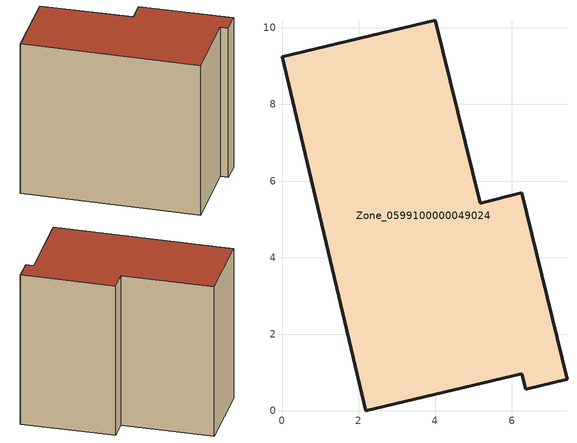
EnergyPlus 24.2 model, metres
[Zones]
Zone_0599100000049024
 floor ground (C_G): 5.17,5.41 6.26,5.69 7.44,0.82 6.36,0.56 6.26,0.97 2.19,0 0,9.25 4,10.2 z0
 wall outside (C_F): 6.26,5.69 5.17,5.41 4,10.2 0,9.25 2.19,0 6.26,0.97 6.36,0.56 7.44,0.82 6.26,5.69 z0:8.74
 roof outside (C_R): 5.17,5.41 4,10.2 0,9.25 2.19,0 6.26,0.97 6.36,0.56 7.44,0.82 6.26,5.69 z8.74
[BUILDING]
Pand.0599100000049024: North Axis=0; Terrain=City; Loads Convergence Tolerance Value=0.04; Temperature Convergence Tolerance Value=0.4; Solar Distribution=FullExterior; Maximum Number of Warmup Days=25; Minimum Number of Warmup Days=1
[Site:Location]
Rotterdam.The.Hague.AP_ZH_NLD Design_Conditions: Latitude=51.96; Longitude=4.45; Time Zone=1; Elevation=-4.5
[SITE:GROUNDTEMPERATURE:BUILDINGSURFACE]
18, 18, 18, 18, 18, 18, 18, 18, 18, 18, 18, 18
[MATERIAL] Thermal Absorptance=0.9; Solar Absorptance=0.7; Visible Absorptance=0.7
Name | Roughness | Thickness | Conductivity | Density | Specific Heat
G.TC.1992-2005 | MediumSmooth | 0.15 | 0.06 | 540 | 1210
F.TC.1992-2005 | Rough | 0.3 | 0.12 | 1920 | 840
R.TC.1992-2005 | MediumRough | 0.2 | 0.08 | 1500 | 1000
[CONSTRUCTION]
C_G: G.TC.1992-2005
C_F: F.TC.1992-2005
C_R: R.TC.1992-2005
[ZONE]
Zone_0599100000049024: Type=1; Multiplier=1; Ceiling Height=Autocalculate; Volume=Autocalculate; Floor Area=autocalculate; Part of Total Floor Area=Yes
[ZONEINFILTRATION:DESIGNFLOWRATE]
Infil_Zone_0599100000049024: Zone or ZoneList or Space or SpaceList=Zone_0599100000049024; Schedule=AlwaysOn; Design Flow Rate Calculation Method=Flow/Area; Flow Rate per Floor Area=0.0015; Constant Term Coefficient=1; Temperature Term Coefficient=0; Velocity Term Coefficient=0; Velocity Squared Term Coefficient=0
[HVACTEMPLATE:ZONE:IDEALLOADSAIRSYSTEM]
Zone_0599100000049024: Maximum Heating Supply Air Temperature=50; Minimum Cooling Supply Air Temperature=13; Maximum Heating Supply Air Humidity Ratio=0.0156; Minimum Cooling Supply Air Humidity Ratio=0.0077; Heating Limit=NoLimit; Cooling Limit=NoLimit; Dehumidification Control Type=ConstantSensibleHeatRatio; Cooling Sensible Heat Ratio=0.7; Dehumidification Setpoint=60; Humidification Control Type=None; Humidification Setpoint=30; Outdoor Air Method=None; Outdoor Air Flow Rate per Person=0.00944; Outdoor Air Flow Rate per Zone Floor Area=0; Outdoor Air Flow Rate per Zone=0; Demand Controlled Ventilation Type=None; Outdoor Air Economizer Type=NoEconomizer; Heat Recovery Type=None; Sensible Heat Recovery Effectiveness=0.7; Latent Heat Recovery Effectiveness=0.65
[ZONECONTROL:THERMOSTAT]
ThermostatControl_Zone_0599100000049024: Zone or ZoneList=Zone_0599100000049024; Control Type Schedule=DualSetpointControlType; Control 1=Thermostat_Zone_0599100000049024; Temperature Difference Between Cutout And Setpoint=0
[THERMOSTATSETPOINT:DUALSETPOINT]
Thermostat_Zone_0599100000049024: Heating Setpoint Temperature Schedule=HeatingSetpoint_Zone_0599100000049024; Cooling Setpoint Temperature Schedule=CoolingSetpoint_Zone_0599100000049024
[SCHEDULE:COMPACT]
HeatingSetpoint_Zone_0599100000049024: Through: 12/31, For: AllDays, Until: 24:00, 21
CoolingSetpoint_Zone_0599100000049024: Through: 12/31, For: AllDays, Until: 24:00, 24
DualSetpointControlType: Through: 12/31, For: AllDays, Until: 24:00, 4
AlwaysOn: Through: 12/31, For: AllDays, Until: 24:00, 1
